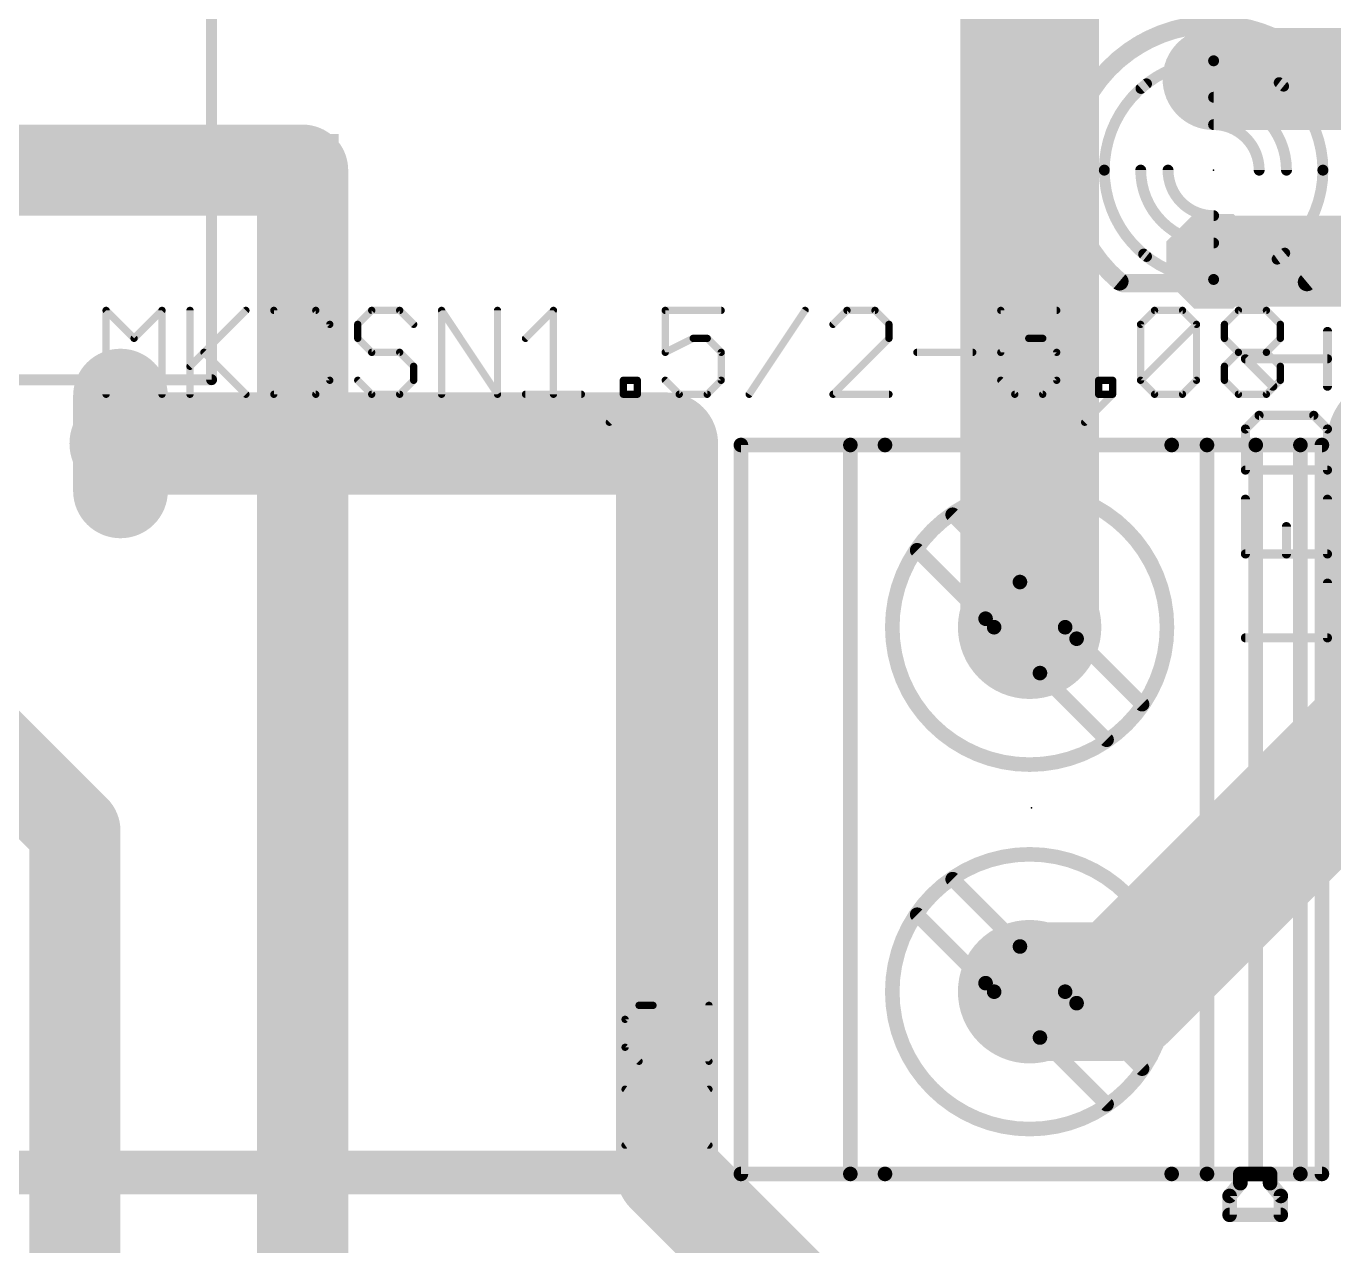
# Model space of a CAD drawing. Extents: x -1 to 60.6, y -1.3 to 45.7.
# Drawn here: x 20.27 to 38.51, y 12.95 to 29.95 of the extents above; entities that cross this region are included whole.
import ezdxf

# ---------------------------------------------------------------- set-up
doc = ezdxf.new("R2010")
doc.units = 0
for name, color, linetype in [('1', 22, 'CONTINUOUS'), ('16', 175, 'CONTINUOUS'), ('17', 82, 'CONTINUOUS'), ('18', 82, 'CONTINUOUS'), ('21', 253, 'CONTINUOUS'), ('23', 7, 'CONTINUOUS'), ('25', 253, 'CONTINUOUS'), ('27', 253, 'CONTINUOUS'), ('51', 253, 'CONTINUOUS')]:
    doc.layers.add(name, color=color, linetype=linetype)

# ---------------------------------------------------------------- blocks, each defined once
blk = doc.blocks.new('LONGP100')
at = {"const_width": 1}
blk.add_lwpolyline([(-0.5, 0), (0.5, 0)], dxfattribs=at)
at = {"const_width": 0.5}
for points in [[(-0.5, 0.25, 1), (-0.5, -0.25)], [(0.5, -0.25, 1), (0.5, 0.25)]]:
    blk.add_lwpolyline(points, format="xyb", dxfattribs=at)
blk = doc.blocks.new('OCTAGONP')
at = {"const_width": 0.5}
blk.add_lwpolyline([(-0.25, -0.1036), (-0.25, 0.1036), (-0.1036, 0.25), (0.1036, 0.25), (0.25, 0.1036), (0.25, -0.1036), (0.1036, -0.25), (-0.1036, -0.25), (-0.25, -0.1036), (-0.25, 0.1036)], dxfattribs=at)
blk = doc.blocks.new('ROUNDP')
at = {"const_width": 0.5}
blk.add_lwpolyline([(0, -0.25, 1), (0, 0.25, 1), (0, -0.25)], format="xyb", dxfattribs=at)
blk = doc.blocks.new('SQUAREV')
blk.add_solid([(-0.5, -0.5), (0.5, -0.5), (-0.5, 0.5), (0.5, 0.5)])

msp = doc.modelspace()

# ---------------------------------------------------------------- linework, layer by layer
at = {"layer": '1', "const_width": 1.27}
for points in [[(24.13, 27.94), (24.13, 11.43)], [(20.955, 16.51), (20.955, 11.43)]]:
    msp.add_lwpolyline(points, dxfattribs=at)
at = {"layer": '1', "const_width": 0.635}
for points in [[(24.4475, 27.94, 1), (23.8125, 27.94)], [(21.2725, 16.51, 1), (20.6375, 16.51)]]:
    msp.add_lwpolyline(points, format="xyb", dxfattribs=at)
at = {"layer": '16'}
for points, const_width in [([(34.265, 30.455), (35.56, 31.75)], 1.9304), ([(34.265, 21.5689), (34.265, 30.455)], 1.9304), ([(36.83, 29.21), (40.64, 29.21)], 1.4224), ([(8.89, 27.94), (24.13, 27.94)], 1.27), ([(36.83, 26.67), (39.37, 26.67)], 1.27), ([(39.37, 24.13), (40.64, 25.4)], 1.9304), ([(39.37, 20.32), (39.37, 24.13)], 1.9304), ([(21.59, 24.13), (29.21, 24.13)], 1.4224), ([(29.21, 24.13), (29.21, 13.97)], 1.4224), ([(19.05, 20.6375), (20.955, 18.7325)], 1.27), ([(35.5389, 16.4889), (39.37, 20.32)], 1.9304), ([(20.955, 18.7325), (20.955, 16.51)], 1.27), ([(34.265, 16.4889), (35.5389, 16.4889)], 1.9304), ([(29.21, 13.97), (31.75, 11.43)], 1.4224), ([(6.31, 13.97), (29.21, 13.97)], 0.6096)]:
    msp.add_lwpolyline(points, dxfattribs=dict(at, const_width=const_width))
for points, const_width in [([(33.9238, 30.7962, 1), (34.6062, 30.1138)], 0.9652), ([(36.83, 29.5656, 1), (36.83, 28.8544)], 0.7112), ([(24.13, 27.6225, 1), (24.13, 28.2575)], 0.635), ([(36.83, 26.9875, 1), (36.83, 26.3525)], 0.635), ([(39.8526, 24.13, 1), (38.8874, 24.13)], 0.9652), ([(21.59, 24.4856, 1), (21.59, 23.7744)], 0.7112), ([(29.5656, 24.13, 1), (28.8544, 24.13)], 0.7112), ([(29.21, 23.7744, 1), (29.21, 24.4856)], 0.7112), ([(39.0288, 24.4712, 1), (39.7112, 23.7888)], 0.9652), ([(33.7824, 21.5689, 1), (34.7476, 21.5689)], 0.9652), ([(38.8874, 20.32, 1), (39.8526, 20.32)], 0.9652), ([(21.2725, 18.7325, 1), (20.6375, 18.7325)], 0.635), ([(20.7305, 18.508, 1), (21.1795, 18.957)], 0.635), ([(34.265, 16.9715, 1), (34.265, 16.0063)], 0.9652), ([(35.5389, 16.0063, 1), (35.5389, 16.9715)], 0.9652), ([(35.1977, 16.8301, 1), (35.8801, 16.1477)], 0.9652), ([(20.6375, 16.51, 1), (21.2725, 16.51)], 0.635), ([(29.4614, 14.2214, 1), (28.9586, 13.7186)], 0.7112), ([(28.8544, 13.97, 1), (29.5656, 13.97)], 0.7112), ([(29.21, 13.8176, 1), (29.21, 14.1224)], 0.3048)]:
    msp.add_lwpolyline(points, format="xyb", dxfattribs=dict(at, const_width=const_width))
at = {"layer": '21'}
for points, const_width in [([(22.86, 30.861), (22.86, 25.019)], 0.1524), ([(2.54, 25.019), (22.86, 25.019)], 0.1524), ([(31.7657, 24.1089), (30.24, 24.1089)], 0.2032), ([(30.24, 13.9489), (30.24, 24.1089)], 0.2032), ([(31.7657, 13.9489), (31.7657, 24.1089)], 0.2032), ([(31.7657, 24.1089), (32.2487, 24.1089)], 0.2032), ([(36.2455, 24.1089), (32.2487, 24.1089)], 0.2032), ([(36.2455, 24.1089), (36.7379, 24.1089)], 0.2032), ([(36.7379, 24.1089), (36.7379, 13.9489)], 0.2032), ([(37.4179, 24.1089), (36.7379, 24.1089)], 0.2032), ([(37.4179, 13.9489), (37.4179, 24.1089)], 0.2032), ([(38.04, 24.1089), (37.4179, 24.1089)], 0.2032), ([(38.04, 24.1089), (38.04, 13.9489)], 0.2032), ([(38.04, 24.1089), (38.34, 24.1089)], 0.2032), ([(38.34, 13.9489), (38.34, 24.1089)], 0.2032), ([(31.7657, 13.9489), (30.24, 13.9489)], 0.2032), ([(31.7657, 13.9489), (32.2487, 13.9489)], 0.2032), ([(36.2455, 13.9489), (32.2487, 13.9489)], 0.2032), ([(36.2455, 13.9489), (36.7379, 13.9489)], 0.2032), ([(37.203, 13.9489), (36.7379, 13.9489)], 0.2032), ([(37.203, 13.8202), (37.203, 13.9489)], 0.2032), ([(37.4179, 13.9489), (37.203, 13.9489)], 0.2032), ([(37.617, 13.9489), (37.4179, 13.9489)], 0.2032), ([(37.617, 13.9489), (37.617, 13.8202)], 0.2032), ([(38.04, 13.9489), (37.617, 13.9489)], 0.2032), ([(38.04, 13.9489), (38.34, 13.9489)], 0.2032), ([(37.053, 13.6419), (37.203, 13.8202)], 0.2032), ([(37.617, 13.8202), (37.767, 13.6419)], 0.2032), ([(37.053, 13.3789), (37.053, 13.6419)], 0.2032), ([(37.767, 13.3789), (37.767, 13.6419)], 0.2032), ([(37.053, 13.3789), (37.767, 13.3789)], 0.2032)]:
    msp.add_lwpolyline(points, dxfattribs=dict(at, const_width=const_width))
for points, const_width in [([(35.8218, 29.7043, 0.2691), (34.798, 27.94)], 0.254), ([(35.8533, 29.6492, 1), (35.7903, 29.7594)], 0.127), ([(38.862, 27.94, 0.277), (37.7862, 29.7329)], 0.254), ([(37.8161, 29.7889, 1), (37.7563, 29.6769)], 0.127), ([(35.8944, 29.143, 0.2315), (35.306, 27.94)], 0.1524), ([(35.9178, 29.1129, 1), (35.871, 29.1731)], 0.0762), ([(38.354, 27.94, 0.2361), (37.7444, 29.1592)], 0.1524), ([(37.7673, 29.1897, 1), (37.7215, 29.1287)], 0.0762), ([(34.798, 27.94, 0.2206), (35.5174, 26.3888)], 0.254), ([(34.8615, 27.94, 1), (34.7345, 27.94)], 0.127), ([(34.7345, 27.94, 1), (34.8615, 27.94)], 0.127), ([(35.306, 27.94, 0.2315), (35.8944, 26.737)], 0.1524), ([(35.3441, 27.94, 1), (35.2679, 27.94)], 0.0762), ([(35.2679, 27.94, 1), (35.3441, 27.94)], 0.0762), ([(37.7158, 26.6999, 0.2422), (38.354, 27.94)], 0.1524), ([(38.1309, 26.379, 0.2226), (38.862, 27.94)], 0.254), ([(38.3921, 27.94, 1), (38.3159, 27.94)], 0.0762), ([(38.3159, 27.94, 1), (38.3921, 27.94)], 0.0762), ([(35.871, 26.7069, 1), (35.9178, 26.7671)], 0.0762), ([(37.6937, 26.7309, 1), (37.7379, 26.6689)], 0.0762), ([(35.4764, 26.3403, 1), (35.5584, 26.4373)], 0.127), ([(38.0902, 26.4278, 1), (38.1716, 26.3302)], 0.127), ([(22.8219, 25.019, 1), (22.8981, 25.019)], 0.0762), ([(22.86, 24.9809, 1), (22.86, 25.0571)], 0.0762), ([(30.24, 24.1597, 1), (30.24, 24.0581)], 0.1016), ([(30.2908, 24.1089, 1), (30.1892, 24.1089)], 0.1016), ([(31.8165, 24.1089, 1), (31.7149, 24.1089)], 0.1016), ([(31.7657, 24.1597, 1), (31.7657, 24.0581)], 0.1016), ([(31.7657, 24.0581, 1), (31.7657, 24.1597)], 0.1016), ([(32.2487, 24.1597, 1), (32.2487, 24.0581)], 0.1016), ([(32.2487, 24.0581, 1), (32.2487, 24.1597)], 0.1016), ([(36.2455, 24.1597, 1), (36.2455, 24.0581)], 0.1016), ([(36.2455, 24.0581, 1), (36.2455, 24.1597)], 0.1016), ([(36.7887, 24.1089, 1), (36.6871, 24.1089)], 0.1016), ([(36.7379, 24.1597, 1), (36.7379, 24.0581)], 0.1016), ([(36.7379, 24.0581, 1), (36.7379, 24.1597)], 0.1016), ([(37.4687, 24.1089, 1), (37.3671, 24.1089)], 0.1016), ([(37.4179, 24.1597, 1), (37.4179, 24.0581)], 0.1016), ([(37.4179, 24.0581, 1), (37.4179, 24.1597)], 0.1016), ([(38.0908, 24.1089, 1), (37.9892, 24.1089)], 0.1016), ([(38.04, 24.1597, 1), (38.04, 24.0581)], 0.1016), ([(38.04, 24.0581, 1), (38.04, 24.1597)], 0.1016), ([(38.3908, 24.1089, 1), (38.2892, 24.1089)], 0.1016), ([(38.34, 24.0581, 1), (38.34, 24.1597)], 0.1016), ([(34.265, 19.6539, 1), (34.265, 23.4839, 1), (34.265, 19.6539)], 0.2032), ([(34.265, 14.5739, 1), (34.265, 18.4039, 1), (34.265, 14.5739)], 0.2032), ([(30.24, 13.9997, 1), (30.24, 13.8981)], 0.1016), ([(31.7657, 13.9997, 1), (31.7657, 13.8981)], 0.1016), ([(31.7657, 13.8981, 1), (31.7657, 13.9997)], 0.1016), ([(32.2487, 13.9997, 1), (32.2487, 13.8981)], 0.1016), ([(32.2487, 13.8981, 1), (32.2487, 13.9997)], 0.1016), ([(36.2455, 13.9997, 1), (36.2455, 13.8981)], 0.1016), ([(36.2455, 13.8981, 1), (36.2455, 13.9997)], 0.1016), ([(36.7379, 13.9997, 1), (36.7379, 13.8981)], 0.1016), ([(36.7379, 13.8981, 1), (36.7379, 13.9997)], 0.1016), ([(37.2538, 13.9489, 1), (37.1522, 13.9489)], 0.1016), ([(37.203, 13.9997, 1), (37.203, 13.8981)], 0.1016), ([(37.203, 13.8981, 1), (37.203, 13.9997)], 0.1016), ([(37.4179, 13.9997, 1), (37.4179, 13.8981)], 0.1016), ([(37.4179, 13.8981, 1), (37.4179, 13.9997)], 0.1016), ([(37.6678, 13.9489, 1), (37.5662, 13.9489)], 0.1016), ([(37.617, 13.9997, 1), (37.617, 13.8981)], 0.1016), ([(37.617, 13.8981, 1), (37.617, 13.9997)], 0.1016), ([(38.04, 13.9997, 1), (38.04, 13.8981)], 0.1016), ([(38.04, 13.8981, 1), (38.04, 13.9997)], 0.1016), ([(38.34, 13.8981, 1), (38.34, 13.9997)], 0.1016), ([(30.1892, 13.9489, 1), (30.2908, 13.9489)], 0.1016), ([(31.7149, 13.9489, 1), (31.8165, 13.9489)], 0.1016), ([(36.6871, 13.9489, 1), (36.7887, 13.9489)], 0.1016), ([(37.1522, 13.8202, 1), (37.2538, 13.8202)], 0.1016), ([(37.2419, 13.7875, 1), (37.1641, 13.8529)], 0.1016), ([(37.3671, 13.9489, 1), (37.4687, 13.9489)], 0.1016), ([(37.6559, 13.8529, 1), (37.5781, 13.7875)], 0.1016), ([(37.5662, 13.8202, 1), (37.6678, 13.8202)], 0.1016), ([(37.9892, 13.9489, 1), (38.0908, 13.9489)], 0.1016), ([(38.2892, 13.9489, 1), (38.3908, 13.9489)], 0.1016), ([(37.1038, 13.6419, 1), (37.0022, 13.6419)], 0.1016), ([(37.0141, 13.6746, 1), (37.0919, 13.6092)], 0.1016), ([(37.8178, 13.6419, 1), (37.7162, 13.6419)], 0.1016), ([(37.7281, 13.6092, 1), (37.8059, 13.6746)], 0.1016), ([(37.053, 13.4297, 1), (37.053, 13.3281)], 0.1016), ([(37.0022, 13.3789, 1), (37.1038, 13.3789)], 0.1016), ([(37.7162, 13.3789, 1), (37.8178, 13.3789)], 0.1016), ([(37.767, 13.3281, 1), (37.767, 13.4297)], 0.1016)]:
    msp.add_lwpolyline(points, format="xyb", dxfattribs=dict(at, const_width=const_width))
at = {"layer": '23'}
for p in [(36.83, 27.94), (34.29, 19.05)]:
    msp.add_point(p, dxfattribs=at)
at = {"layer": '25'}
for points, const_width in [([(38.4175, 24.9291), (38.4175, 25.6917)], 0.127), ([(37.6549, 24.9291), (37.2735, 25.3104)], 0.127), ([(37.2735, 25.3104), (38.4175, 25.3104)], 0.127), ([(37.4642, 24.5223), (37.2735, 24.3317)], 0.127), ([(38.2268, 24.5223), (37.4642, 24.5223)], 0.127), ([(38.4175, 24.3317), (38.2268, 24.5223)], 0.127), ([(37.2735, 24.3317), (37.2735, 23.7597)], 0.127), ([(38.4175, 23.7597), (38.4175, 24.3317)], 0.127), ([(37.2735, 23.7597), (38.4175, 23.7597)], 0.127), ([(37.2735, 23.3529), (37.2735, 22.5903)], 0.127), ([(38.4175, 22.5903), (38.4175, 23.3529)], 0.127), ([(37.8455, 22.5903), (37.8455, 22.9716)], 0.127), ([(37.2735, 22.5903), (38.4175, 22.5903)], 0.127), ([(38.4175, 21.4209), (38.4175, 22.1836)], 0.127), ([(37.2735, 21.4209), (38.4175, 21.4209)], 0.127), ([(28.8197, 16.2987), (28.6248, 16.1038)], 0.1016), ([(29.0146, 16.2987), (28.8197, 16.2987)], 0.1016), ([(29.7942, 15.5191), (29.0146, 16.2987)], 0.1016), ([(29.7942, 16.2987), (29.7942, 15.5191)], 0.1016), ([(28.6248, 16.1038), (28.6248, 15.714)], 0.1016), ([(28.6248, 15.714), (28.8197, 15.5191)], 0.1016), ([(28.6248, 14.3497), (29.7942, 15.1293)], 0.1016), ([(28.6248, 15.1293), (29.7942, 14.3497)], 0.1016)]:
    msp.add_lwpolyline(points, dxfattribs=dict(at, const_width=const_width))
for points, const_width in [([(38.4493, 25.6917, 1), (38.3858, 25.6917)], 0.0635), ([(37.2735, 25.3422, 1), (37.2735, 25.2787)], 0.0635), ([(37.296, 25.3329, 1), (37.2511, 25.288)], 0.0635), ([(38.4175, 25.2787, 1), (38.4175, 25.3422)], 0.0635), ([(37.6324, 24.9066, 1), (37.6773, 24.9515)], 0.0635), ([(38.3858, 24.9291, 1), (38.4493, 24.9291)], 0.0635), ([(37.4642, 24.5541, 1), (37.4642, 24.4906)], 0.0635), ([(37.4866, 24.4999, 1), (37.4417, 24.5448)], 0.0635), ([(38.2493, 24.5448, 1), (38.2044, 24.4999)], 0.0635), ([(38.2268, 24.4906, 1), (38.2268, 24.5541)], 0.0635), ([(37.3053, 24.3317, 1), (37.2418, 24.3317)], 0.0635), ([(37.2511, 24.3541, 1), (37.296, 24.3092)], 0.0635), ([(38.4493, 24.3317, 1), (38.3858, 24.3317)], 0.0635), ([(38.395, 24.3092, 1), (38.44, 24.3541)], 0.0635), ([(37.2735, 23.7914, 1), (37.2735, 23.7279)], 0.0635), ([(37.2418, 23.7597, 1), (37.3053, 23.7597)], 0.0635), ([(38.3858, 23.7597, 1), (38.4493, 23.7597)], 0.0635), ([(38.4175, 23.7279, 1), (38.4175, 23.7914)], 0.0635), ([(37.3053, 23.3529, 1), (37.2418, 23.3529)], 0.0635), ([(38.4493, 23.3529, 1), (38.3858, 23.3529)], 0.0635), ([(37.8773, 22.9716, 1), (37.8138, 22.9716)], 0.0635), ([(37.2735, 22.6221, 1), (37.2735, 22.5586)], 0.0635), ([(37.2418, 22.5903, 1), (37.3053, 22.5903)], 0.0635), ([(37.8138, 22.5903, 1), (37.8773, 22.5903)], 0.0635), ([(38.3858, 22.5903, 1), (38.4493, 22.5903)], 0.0635), ([(38.4175, 22.5586, 1), (38.4175, 22.6221)], 0.0635), ([(38.4493, 22.1836, 1), (38.3858, 22.1836)], 0.0635), ([(37.2735, 21.4527, 1), (37.2735, 21.3892)], 0.0635), ([(38.3858, 21.4209, 1), (38.4493, 21.4209)], 0.0635), ([(38.4175, 21.3892, 1), (38.4175, 21.4527)], 0.0635), ([(28.8197, 16.3241, 1), (28.8197, 16.2733)], 0.0508), ([(28.8377, 16.2807, 1), (28.8017, 16.3167)], 0.0508), ([(29.0326, 16.3167, 1), (28.9966, 16.2807)], 0.0508), ([(29.0146, 16.2733, 1), (29.0146, 16.3241)], 0.0508), ([(29.8196, 16.2987, 1), (29.7688, 16.2987)], 0.0508), ([(28.6068, 16.1218, 1), (28.6428, 16.0858)], 0.0508), ([(28.6502, 16.1038, 1), (28.5994, 16.1038)], 0.0508), ([(28.6428, 15.732, 1), (28.6068, 15.696)], 0.0508), ([(28.5994, 15.714, 1), (28.6502, 15.714)], 0.0508), ([(28.8017, 15.5011, 1), (28.8377, 15.5371)], 0.0508), ([(29.7688, 15.5191, 1), (29.8196, 15.5191)], 0.0508), ([(29.7762, 15.5011, 1), (29.8122, 15.5371)], 0.0508), ([(28.6389, 15.1504, 1), (28.6107, 15.1082)], 0.0508), ([(29.8083, 15.1082, 1), (29.7801, 15.1504)], 0.0508), ([(28.6107, 14.3708, 1), (28.6389, 14.3286)], 0.0508), ([(29.7801, 14.3286, 1), (29.8083, 14.3708)], 0.0508)]:
    msp.add_lwpolyline(points, format="xyb", dxfattribs=dict(at, const_width=const_width))
at = {"layer": '27', "const_width": 0.0508}
for points in [[(21.4074, 26.0032, 1), (21.3714, 25.9672)], [(21.4148, 25.9852, 1), (21.364, 25.9852)], [(22.1944, 25.9852, 1), (22.1436, 25.9852)], [(22.187, 25.9672, 1), (22.151, 26.0032)], [(22.5842, 25.9852, 1), (22.5334, 25.9852)], [(23.3564, 25.9672, 1), (23.3204, 26.0032)], [(23.7536, 25.9852, 1), (23.7028, 25.9852)], [(23.7282, 26.0106, 1), (23.7282, 25.9598)], [(24.3309, 26.0032, 1), (24.2949, 25.9672)], [(24.3129, 25.9598, 1), (24.3129, 26.0106)], [(25.0925, 26.0106, 1), (25.0925, 25.9598)], [(25.1105, 25.9672, 1), (25.0745, 26.0032)], [(25.5003, 26.0032, 1), (25.4643, 25.9672)], [(25.4823, 25.9598, 1), (25.4823, 26.0106)], [(26.0924, 25.9852, 1), (26.0416, 25.9852)], [(26.0881, 25.9993, 1), (26.0459, 25.9711)], [(26.872, 25.9852, 1), (26.8212, 25.9852)], [(27.6516, 25.9852, 1), (27.6008, 25.9852)], [(27.6442, 25.9672, 1), (27.6082, 26.0032)], [(29.1854, 26.0106, 1), (29.1854, 25.9598)], [(29.2108, 25.9852, 1), (29.16, 25.9852)], [(29.965, 25.9598, 1), (29.965, 26.0106)], [(31.1555, 25.9711, 1), (31.1132, 25.9993)], [(31.7191, 26.0106, 1), (31.7191, 25.9598)], [(31.737, 25.9672, 1), (31.7011, 26.0032)], [(32.1268, 26.0032, 1), (32.0909, 25.9672)], [(32.1089, 25.9598, 1), (32.1089, 26.0106)], [(33.863, 26.0106, 1), (33.863, 25.9598)], [(33.8884, 25.9852, 1), (33.8376, 25.9852)], [(34.6426, 25.9598, 1), (34.6426, 26.0106)], [(36.0069, 26.0106, 1), (36.0069, 25.9598)], [(36.0248, 25.9672, 1), (35.9889, 26.0032)], [(36.4146, 26.0032, 1), (36.3787, 25.9672)], [(36.3967, 25.9598, 1), (36.3967, 26.0106)], [(37.1763, 26.0106, 1), (37.1763, 25.9598)], [(37.1942, 25.9672, 1), (37.1583, 26.0032)], [(37.584, 26.0032, 1), (37.5481, 25.9672)], [(37.5661, 25.9598, 1), (37.5661, 26.0106)], [(24.5332, 25.7903, 1), (24.4824, 25.7903)], [(24.4898, 25.7723, 1), (24.5258, 25.8083)], [(24.8796, 25.8083, 1), (24.9156, 25.7723)], [(24.923, 25.7903, 1), (24.8722, 25.7903)], [(25.6592, 25.7723, 1), (25.6952, 25.8083)], [(31.5062, 25.8083, 1), (31.5421, 25.7723)], [(32.3292, 25.7903, 1), (32.2784, 25.7903)], [(32.2858, 25.7723, 1), (32.3217, 25.8083)], [(35.794, 25.8083, 1), (35.8299, 25.7723)], [(35.8374, 25.7903, 1), (35.7866, 25.7903)], [(36.617, 25.7903, 1), (36.5662, 25.7903)], [(36.6095, 25.7723, 1), (36.5736, 25.8083)], [(36.5736, 25.7723, 1), (36.6095, 25.8083)], [(36.9634, 25.8083, 1), (36.9993, 25.7723)], [(37.0068, 25.7903, 1), (36.956, 25.7903)], [(37.7864, 25.7903, 1), (37.7356, 25.7903)], [(37.743, 25.7723, 1), (37.7789, 25.8083)], [(21.7612, 25.6134, 1), (21.7972, 25.5774)], [(21.7612, 25.5774, 1), (21.7972, 25.6134)], [(24.9156, 25.6134, 1), (24.8796, 25.5774)], [(24.8722, 25.5954, 1), (24.923, 25.5954)], [(27.2184, 25.6134, 1), (27.2544, 25.5774)], [(29.5752, 25.6208, 1), (29.5752, 25.57)], [(29.5865, 25.5727, 1), (29.5638, 25.6181)], [(29.788, 25.6134, 1), (29.7521, 25.5774)], [(29.7701, 25.57, 1), (29.7701, 25.6208)], [(32.2784, 25.5954, 1), (32.3292, 25.5954)], [(32.3217, 25.5774, 1), (32.2858, 25.6134)], [(34.2528, 25.6208, 1), (34.2528, 25.57)], [(34.2641, 25.5727, 1), (34.2414, 25.6181)], [(34.4656, 25.6134, 1), (34.4297, 25.5774)], [(34.4477, 25.57, 1), (34.4477, 25.6208)], [(36.9993, 25.6134, 1), (36.9634, 25.5774)], [(36.956, 25.5954, 1), (37.0068, 25.5954)], [(37.7356, 25.5954, 1), (37.7864, 25.5954)], [(37.7789, 25.5774, 1), (37.743, 25.6134)], [(22.7717, 25.4185, 1), (22.7357, 25.3825)], [(25.0925, 25.4259, 1), (25.0925, 25.3751)], [(25.0745, 25.3825, 1), (25.1105, 25.4185)], [(25.5003, 25.4185, 1), (25.4643, 25.3825)], [(25.4823, 25.3751, 1), (25.4823, 25.4259)], [(29.174, 25.4232, 1), (29.1967, 25.3778)], [(29.16, 25.4005, 1), (29.2108, 25.4005)], [(29.9904, 25.4005, 1), (29.9396, 25.4005)], [(29.947, 25.3825, 1), (29.9829, 25.4185)], [(32.6936, 25.4259, 1), (32.6936, 25.3751)], [(33.4732, 25.3751, 1), (33.4732, 25.4259)], [(33.8516, 25.4232, 1), (33.8743, 25.3778)], [(33.8376, 25.4005, 1), (33.8884, 25.4005)], [(34.668, 25.4005, 1), (34.6172, 25.4005)], [(34.6246, 25.3825, 1), (34.6605, 25.4185)], [(37.1763, 25.4259, 1), (37.1763, 25.3751)], [(37.1942, 25.3825, 1), (37.1583, 25.4185)], [(37.1583, 25.3825, 1), (37.1942, 25.4185)], [(37.584, 25.4185, 1), (37.5481, 25.3825)], [(37.5481, 25.4185, 1), (37.584, 25.3825)], [(37.5661, 25.3751, 1), (37.5661, 25.4259)], [(22.5408, 25.2236, 1), (22.5768, 25.1876)], [(25.7026, 25.2056, 1), (25.6518, 25.2056)], [(25.6592, 25.1876, 1), (25.6952, 25.2236)], [(36.9634, 25.2236, 1), (36.9993, 25.1876)], [(37.0068, 25.2056, 1), (36.956, 25.2056)], [(37.7864, 25.2056, 1), (37.7356, 25.2056)], [(37.743, 25.1876, 1), (37.7789, 25.2236)], [(24.4824, 25.0107, 1), (24.5332, 25.0107)], [(24.5258, 24.9927, 1), (24.4898, 25.0287)], [(24.9156, 25.0287, 1), (24.8796, 24.9927)], [(25.6518, 25.0107, 1), (25.7026, 25.0107)], [(25.6952, 24.9927, 1), (25.6592, 25.0287)], [(28.6007, 25.0361, 1), (28.6007, 24.9853)], [(28.6261, 25.0107, 1), (28.5753, 25.0107)], [(28.821, 25.0107, 1), (28.7702, 25.0107)], [(28.7956, 24.9853, 1), (28.7956, 25.0361)], [(29.2033, 25.0287, 1), (29.1674, 24.9927)], [(29.9396, 25.0107, 1), (29.9904, 25.0107)], [(29.9829, 24.9927, 1), (29.947, 25.0287)], [(33.8809, 25.0287, 1), (33.845, 24.9927)], [(34.6172, 25.0107, 1), (34.668, 25.0107)], [(34.6605, 24.9927, 1), (34.6246, 25.0287)], [(35.2273, 25.0361, 1), (35.2273, 24.9853)], [(35.2527, 25.0107, 1), (35.2019, 25.0107)], [(35.4476, 25.0107, 1), (35.3968, 25.0107)], [(35.4222, 24.9853, 1), (35.4222, 25.0361)], [(35.8299, 25.0287, 1), (35.794, 24.9927)], [(35.794, 25.0287, 1), (35.8299, 24.9927)], [(35.7866, 25.0107, 1), (35.8374, 25.0107)], [(36.5662, 25.0107, 1), (36.617, 25.0107)], [(36.6095, 24.9927, 1), (36.5736, 25.0287)], [(36.9993, 25.0287, 1), (36.9634, 24.9927)], [(36.956, 25.0107, 1), (37.0068, 25.0107)], [(37.7356, 25.0107, 1), (37.7864, 25.0107)], [(37.7789, 24.9927, 1), (37.743, 25.0287)], [(21.364, 24.8158, 1), (21.4148, 24.8158)], [(22.1436, 24.8158, 1), (22.1944, 24.8158)], [(22.5334, 24.8158, 1), (22.5842, 24.8158)], [(23.3204, 24.7978, 1), (23.3564, 24.8338)], [(23.7282, 24.8412, 1), (23.7282, 24.7904)], [(23.7028, 24.8158, 1), (23.7536, 24.8158)], [(24.2949, 24.8338, 1), (24.3309, 24.7978)], [(24.3129, 24.7904, 1), (24.3129, 24.8412)], [(25.0925, 24.8412, 1), (25.0925, 24.7904)], [(25.0745, 24.7978, 1), (25.1105, 24.8338)], [(25.4643, 24.8338, 1), (25.5003, 24.7978)], [(25.4823, 24.7904, 1), (25.4823, 24.8412)], [(26.0416, 24.8158, 1), (26.0924, 24.8158)], [(26.8212, 24.8158, 1), (26.872, 24.8158)], [(26.8255, 24.8017, 1), (26.8677, 24.8299)], [(27.2364, 24.8412, 1), (27.2364, 24.7904)], [(27.6008, 24.8158, 1), (27.6516, 24.8158)], [(28.016, 24.7904, 1), (28.016, 24.8412)], [(28.6007, 24.8412, 1), (28.6007, 24.7904)], [(28.5753, 24.8158, 1), (28.6261, 24.8158)], [(28.7702, 24.8158, 1), (28.821, 24.8158)], [(28.8135, 24.7978, 1), (28.7776, 24.8338)], [(28.7956, 24.7904, 1), (28.7956, 24.8412)], [(29.3803, 24.8412, 1), (29.3803, 24.7904)], [(29.3623, 24.7978, 1), (29.3982, 24.8338)], [(29.7521, 24.8338, 1), (29.788, 24.7978)], [(29.7701, 24.7904, 1), (29.7701, 24.8412)], [(30.3337, 24.8299, 1), (30.3759, 24.8017)], [(31.5062, 24.8338, 1), (31.5421, 24.7978)], [(31.5242, 24.8412, 1), (31.5242, 24.7904)], [(32.3038, 24.7904, 1), (32.3038, 24.8412)], [(34.0579, 24.8412, 1), (34.0579, 24.7904)], [(34.0399, 24.7978, 1), (34.0758, 24.8338)], [(34.4297, 24.8338, 1), (34.4656, 24.7978)], [(34.4477, 24.7904, 1), (34.4477, 24.8412)], [(35.2273, 24.8412, 1), (35.2273, 24.7904)], [(35.2019, 24.8158, 1), (35.2527, 24.8158)], [(35.3968, 24.8158, 1), (35.4476, 24.8158)], [(35.4401, 24.7978, 1), (35.4042, 24.8338)], [(35.4222, 24.7904, 1), (35.4222, 24.8412)], [(36.0069, 24.8412, 1), (36.0069, 24.7904)], [(35.9889, 24.7978, 1), (36.0248, 24.8338)], [(36.3787, 24.8338, 1), (36.4146, 24.7978)], [(36.3967, 24.7904, 1), (36.3967, 24.8412)], [(37.1763, 24.8412, 1), (37.1763, 24.7904)], [(37.1583, 24.7978, 1), (37.1942, 24.8338)], [(37.5481, 24.8338, 1), (37.584, 24.7978)], [(37.5661, 24.7904, 1), (37.5661, 24.8412)], [(28.3878, 24.444, 1), (28.4238, 24.408)], [(35.0144, 24.444, 1), (35.0503, 24.408)]]:
    msp.add_lwpolyline(points, format="xyb", dxfattribs=at)
at = {"layer": '27', "const_width": 0.1016}
for points in [[(21.3894, 24.8158), (21.3894, 25.9852)], [(21.3894, 25.9852), (21.7792, 25.5954)], [(21.7792, 25.5954), (22.169, 25.9852)], [(22.169, 25.9852), (22.169, 24.8158)], [(22.5588, 25.9852), (22.5588, 24.8158)], [(22.5588, 25.2056), (23.3384, 25.9852)], [(23.7282, 25.9852), (23.7282, 24.8158)], [(24.3129, 25.9852), (23.7282, 25.9852)], [(24.5078, 25.7903), (24.3129, 25.9852)], [(25.0925, 25.9852), (24.8976, 25.7903)], [(25.4823, 25.9852), (25.0925, 25.9852)], [(25.6772, 25.7903), (25.4823, 25.9852)], [(26.067, 24.8158), (26.067, 25.9852)], [(26.067, 25.9852), (26.8466, 24.8158)], [(26.8466, 24.8158), (26.8466, 25.9852)], [(27.2364, 25.5954), (27.6262, 25.9852)], [(27.6262, 25.9852), (27.6262, 24.8158)], [(29.965, 25.9852), (29.1854, 25.9852)], [(29.1854, 25.9852), (29.1854, 25.4005)], [(30.3548, 24.8158), (31.1344, 25.9852)], [(31.7191, 25.9852), (31.5242, 25.7903)], [(32.1089, 25.9852), (31.7191, 25.9852)], [(32.3038, 25.7903), (32.1089, 25.9852)], [(34.6426, 25.9852), (33.863, 25.9852)], [(33.863, 25.9852), (33.863, 25.4005)], [(35.812, 25.7903), (36.0069, 25.9852)], [(36.0069, 25.9852), (36.3967, 25.9852)], [(36.3967, 25.9852), (36.5916, 25.7903)], [(36.9814, 25.7903), (37.1763, 25.9852)], [(37.1763, 25.9852), (37.5661, 25.9852)], [(37.5661, 25.9852), (37.761, 25.7903)], [(24.5078, 25.0107), (24.5078, 25.7903)], [(24.8976, 25.7903), (24.8976, 25.5954)], [(32.3038, 25.5954), (32.3038, 25.7903)], [(35.812, 25.0107), (35.812, 25.7903)], [(35.812, 25.0107), (36.5916, 25.7903)], [(36.5916, 25.7903), (36.5916, 25.0107)], [(36.9814, 25.5954), (36.9814, 25.7903)], [(37.761, 25.7903), (37.761, 25.5954)], [(24.8976, 25.5954), (25.0925, 25.4005)], [(29.1854, 25.4005), (29.5752, 25.5954)], [(29.5752, 25.5954), (29.7701, 25.5954)], [(29.7701, 25.5954), (29.965, 25.4005)], [(31.5242, 24.8158), (32.3038, 25.5954)], [(33.863, 25.4005), (34.2528, 25.5954)], [(34.2528, 25.5954), (34.4477, 25.5954)], [(34.4477, 25.5954), (34.6426, 25.4005)], [(37.1763, 25.4005), (36.9814, 25.5954)], [(37.761, 25.5954), (37.5661, 25.4005)], [(22.7537, 25.4005), (23.3384, 24.8158)], [(25.0925, 25.4005), (25.4823, 25.4005)], [(25.4823, 25.4005), (25.6772, 25.2056)], [(29.965, 25.4005), (29.965, 25.0107)], [(32.6936, 25.4005), (33.4732, 25.4005)], [(34.6426, 25.4005), (34.6426, 25.0107)], [(36.9814, 25.2056), (37.1763, 25.4005)], [(37.1763, 25.4005), (37.5661, 25.4005)], [(37.5661, 25.4005), (37.761, 25.2056)], [(25.6772, 25.2056), (25.6772, 25.0107)], [(36.9814, 25.0107), (36.9814, 25.2056)], [(37.761, 25.2056), (37.761, 25.0107)], [(24.3129, 24.8158), (24.5078, 25.0107)], [(25.0925, 24.8158), (24.8976, 25.0107)], [(25.6772, 25.0107), (25.4823, 24.8158)], [(28.7956, 25.0107), (28.6007, 25.0107)], [(28.6007, 25.0107), (28.6007, 24.8158)], [(28.7956, 24.8158), (28.7956, 25.0107)], [(29.3803, 24.8158), (29.1854, 25.0107)], [(29.965, 25.0107), (29.7701, 24.8158)], [(34.0579, 24.8158), (33.863, 25.0107)], [(34.6426, 25.0107), (34.4477, 24.8158)], [(35.4222, 25.0107), (35.2273, 25.0107)], [(35.2273, 25.0107), (35.2273, 24.8158)], [(35.4222, 24.8158), (35.4222, 25.0107)], [(36.0069, 24.8158), (35.812, 25.0107)], [(36.5916, 25.0107), (36.3967, 24.8158)], [(37.1763, 24.8158), (36.9814, 25.0107)], [(37.761, 25.0107), (37.5661, 24.8158)], [(23.7282, 24.8158), (24.3129, 24.8158)], [(25.4823, 24.8158), (25.0925, 24.8158)], [(27.2364, 24.8158), (28.016, 24.8158)], [(28.4058, 24.426), (28.7956, 24.8158)], [(28.6007, 24.8158), (28.7956, 24.8158)], [(29.7701, 24.8158), (29.3803, 24.8158)], [(32.3038, 24.8158), (31.5242, 24.8158)], [(34.4477, 24.8158), (34.0579, 24.8158)], [(35.0324, 24.426), (35.4222, 24.8158)], [(35.2273, 24.8158), (35.4222, 24.8158)], [(36.3967, 24.8158), (36.0069, 24.8158)], [(37.5661, 24.8158), (37.1763, 24.8158)]]:
    msp.add_lwpolyline(points, dxfattribs=at)
at = {"layer": '51'}
for points, const_width in [([(36.83, 29.972, 0.1388), (35.765, 29.6706)], 0.254), ([(37.7934, 29.7291, 0.1241), (36.83, 29.972)], 0.254), ([(36.83, 30.0355, 1), (36.83, 29.9085)], 0.127), ([(36.83, 29.9085, 1), (36.83, 30.0355)], 0.127), ([(35.7317, 29.7247, 1), (35.7983, 29.6165)], 0.127), ([(37.7633, 29.6732, 1), (37.8235, 29.785)], 0.127), ([(36.83, 29.464, 0.1837), (35.8175, 29.0791)], 0.1524), ([(37.8056, 29.1108, 0.1754), (36.83, 29.464)], 0.1524), ([(36.83, 29.5021, 1), (36.83, 29.4259)], 0.0762), ([(36.83, 29.4259, 1), (36.83, 29.5021)], 0.0762), ([(37.7812, 29.0815, 1), (37.83, 29.1401)], 0.0762), ([(35.7922, 29.1076, 1), (35.8428, 29.0506)], 0.0762), ([(37.846, 27.94, 0.4142), (36.83, 28.956)], 0.1524), ([(36.83, 28.9941, 1), (36.83, 28.9179)], 0.0762), ([(37.465, 27.94, 0.4142), (36.83, 28.575)], 0.1524), ([(36.83, 28.6131, 1), (36.83, 28.5369)], 0.0762), ([(35.814, 27.94, 0.4142), (36.83, 26.924)], 0.1524), ([(35.8521, 27.94, 1), (35.7759, 27.94)], 0.0762), ([(36.195, 27.94, 0.4142), (36.83, 27.305)], 0.1524), ([(36.2331, 27.94, 1), (36.1569, 27.94)], 0.0762), ([(37.4269, 27.94, 1), (37.5031, 27.94)], 0.0762), ([(37.8079, 27.94, 1), (37.8841, 27.94)], 0.0762), ([(36.83, 27.2669, 1), (36.83, 27.3431)], 0.0762), ([(36.83, 26.8859, 1), (36.83, 26.9621)], 0.0762), ([(35.8544, 26.7692, 0.1754), (36.83, 26.416)], 0.1524), ([(35.8788, 26.7985, 1), (35.83, 26.7399)], 0.0762), ([(36.83, 26.416, 0.179), (37.8218, 26.7829)], 0.1524), ([(37.8466, 26.754, 1), (37.797, 26.8118)], 0.0762), ([(35.56, 26.4287, 1), (35.56, 26.3017)], 0.127), ([(36.83, 26.4541, 1), (36.83, 26.3779)], 0.0762), ([(36.83, 26.3779, 1), (36.83, 26.4541)], 0.0762), ([(38.1, 26.3017, 1), (38.1, 26.4287)], 0.127), ([(33.2279, 23.1728, 1), (33.1561, 23.101)], 0.1016), ([(32.7329, 22.6778, 1), (32.6611, 22.606)], 0.1016), ([(34.13, 22.1989, 0.2924), (33.651, 21.6879)], 0.2032), ([(34.1659, 22.2348, 1), (34.0941, 22.163)], 0.1016), ([(34.0941, 22.163, 1), (34.1659, 22.2348)], 0.1016), ([(34.1425, 22.1497, 1), (34.1175, 22.2481)], 0.1016), ([(33.6869, 21.7238, 1), (33.6151, 21.652)], 0.1016), ([(33.6011, 21.6972, 1), (33.7009, 21.6786)], 0.1016), ([(33.6151, 21.652, 1), (33.6869, 21.7238)], 0.1016), ([(33.8059, 21.6048, 1), (33.7341, 21.533)], 0.1016), ([(33.7341, 21.533, 1), (33.8059, 21.6048)], 0.1016), ([(34.7959, 21.6048, 1), (34.7241, 21.533)], 0.1016), ([(34.7241, 21.533, 1), (34.7959, 21.6048)], 0.1016), ([(34.409, 20.9299, 0.2924), (34.92, 21.4089)], 0.2032), ([(34.9559, 21.4448, 1), (34.8841, 21.373)], 0.1016), ([(34.9692, 21.3964, 1), (34.8708, 21.4214)], 0.1016), ([(34.8841, 21.373, 1), (34.9559, 21.4448)], 0.1016), ([(34.4449, 20.9658, 1), (34.3731, 20.894)], 0.1016), ([(34.3997, 20.9798, 1), (34.4183, 20.88)], 0.1016), ([(34.3731, 20.894, 1), (34.4449, 20.9658)], 0.1016), ([(35.7971, 20.46, 1), (35.8689, 20.5318)], 0.1016), ([(35.3021, 19.965, 1), (35.3739, 20.0368)], 0.1016), ([(33.2279, 18.0928, 1), (33.1561, 18.021)], 0.1016), ([(32.7329, 17.5978, 1), (32.6611, 17.526)], 0.1016), ([(34.13, 17.1189, 0.2924), (33.651, 16.6079)], 0.2032), ([(34.1659, 17.1548, 1), (34.0941, 17.083)], 0.1016), ([(34.0941, 17.083, 1), (34.1659, 17.1548)], 0.1016), ([(34.1425, 17.0697, 1), (34.1175, 17.1681)], 0.1016), ([(33.6869, 16.6438, 1), (33.6151, 16.572)], 0.1016), ([(33.6011, 16.6172, 1), (33.7009, 16.5986)], 0.1016), ([(33.6151, 16.572, 1), (33.6869, 16.6438)], 0.1016), ([(33.8059, 16.5248, 1), (33.7341, 16.453)], 0.1016), ([(33.7341, 16.453, 1), (33.8059, 16.5248)], 0.1016), ([(34.409, 15.8499, 0.2924), (34.92, 16.3289)], 0.2032), ([(34.7959, 16.5248, 1), (34.7241, 16.453)], 0.1016), ([(34.7241, 16.453, 1), (34.7959, 16.5248)], 0.1016), ([(34.9559, 16.3648, 1), (34.8841, 16.293)], 0.1016), ([(34.9692, 16.3164, 1), (34.8708, 16.3414)], 0.1016), ([(34.8841, 16.293, 1), (34.9559, 16.3648)], 0.1016), ([(34.4449, 15.8858, 1), (34.3731, 15.814)], 0.1016), ([(34.3997, 15.8998, 1), (34.4183, 15.8)], 0.1016), ([(34.3731, 15.814, 1), (34.4449, 15.8858)], 0.1016), ([(35.7971, 15.38, 1), (35.8689, 15.4518)], 0.1016), ([(35.3021, 14.885, 1), (35.3739, 14.9568)], 0.1016)]:
    msp.add_lwpolyline(points, format="xyb", dxfattribs=dict(at, const_width=const_width))
for points, const_width in [([(35.56, 26.3652), (38.1, 26.3652)], 0.254), ([(33.192, 23.1369), (34.13, 22.1989)], 0.2032), ([(33.651, 21.6879), (32.697, 22.6419)], 0.2032), ([(34.13, 22.1989), (34.76, 21.5689)], 0.2032), ([(33.77, 21.5689), (33.651, 21.6879)], 0.2032), ([(34.409, 20.9299), (33.77, 21.5689)], 0.2032), ([(34.76, 21.5689), (34.92, 21.4089)], 0.2032), ([(34.92, 21.4089), (35.833, 20.4959)], 0.2032), ([(35.338, 20.0009), (34.409, 20.9299)], 0.2032), ([(33.192, 18.0569), (34.13, 17.1189)], 0.2032), ([(33.651, 16.6079), (32.697, 17.5619)], 0.2032), ([(34.13, 17.1189), (34.76, 16.4889)], 0.2032), ([(33.77, 16.4889), (33.651, 16.6079)], 0.2032), ([(34.409, 15.8499), (33.77, 16.4889)], 0.2032), ([(34.76, 16.4889), (34.92, 16.3289)], 0.2032), ([(34.92, 16.3289), (35.833, 15.4159)], 0.2032), ([(35.338, 14.9209), (34.409, 15.8499)], 0.2032)]:
    msp.add_lwpolyline(points, dxfattribs=dict(at, const_width=const_width))

# ---------------------------------------------------------------- block references
at = {"layer": '17'}
for name, p, xscale, yscale, rotation in [('OCTAGONP', (36.83, 29.21), 1.3208, 1.3208, 270), ('OCTAGONP', (36.83, 29.21), 1.3208, 1.3208, 270), ('OCTAGONP', (36.83, 26.67), 1.3208, 1.3208, 270), ('OCTAGONP', (36.83, 26.67), 1.3208, 1.3208, 270), ('LONGP100', (21.59, 24.13), 1.3208, 1.3208, 90), ('LONGP100', (21.59, 24.13), 1.3208, 1.3208, 90), ('ROUNDP', (34.265, 21.5689), 2, 2, 90), ('ROUNDP', (34.265, 21.5689), 2, 2, 90), ('ROUNDP', (34.265, 16.4889), 2, 2, 90), ('ROUNDP', (34.265, 16.4889), 2, 2, 90)]:
    msp.add_blockref(name, p, dxfattribs=dict(at, xscale=xscale, yscale=yscale, rotation=rotation))
at = {"layer": '18', "xscale": 1.0064, "yscale": 1.0064}
for p in [(24.13, 27.94), (24.13, 27.94), (20.955, 16.51), (20.955, 16.51)]:
    msp.add_blockref('SQUAREV', p, dxfattribs=at)

doc.saveas('drawing.dxf')
